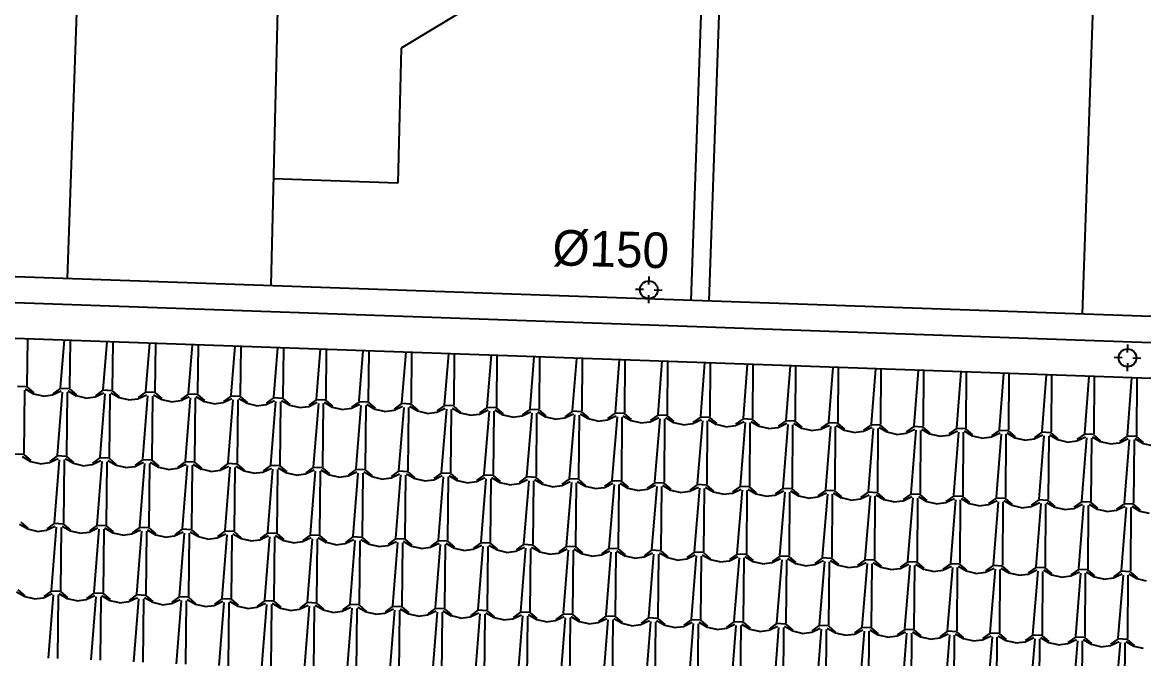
# Model space of a CAD drawing. Extents: x 1037 to 14540, y 1034 to 18285.
# Drawn here: x 8059 to 8689, y 1968 to 2325 of the extents above; entities that cross this region are included whole.
import ezdxf

# ---------------------------------------------------------------- set-up
doc = ezdxf.new("R2010")
doc.units = 0
doc.header["$LTSCALE"] = 100
doc.header["$MEASUREMENT"] = 0
doc.layers.get('0').update_dxf_attribs({"color": 240, "linetype": 'CONTINUOUS'})
for name, color, linetype in [('proiezioni', 252, 'CONTINUOUS'), ('retini copertura', 32, 'CONTINUOUS'), ('testi di progetto', 7, 'CONTINUOUS')]:
    doc.layers.add(name, color=color, linetype=linetype)
doc.styles.add('GREEKS', font='greeks')

# ---------------------------------------------------------------- blocks, each defined once
blk = doc.blocks.new('*X1854')
at = {"color": 0}
for p, q in [((27.2196, 21.46), (27.2171, 21.196)), ((27.4255, 21.4528), (27.4042, 21.1871)), ((27.4594, 21.4516), (27.4568, 21.1853)), ((27.6654, 21.4444), (27.644, 21.1764)), ((27.6992, 21.4432), (27.6966, 21.1746)), ((27.9054, 21.4359), (27.8838, 21.1656)), ((27.9389, 21.4347), (27.9363, 21.1638)), ((28.1453, 21.4275), (28.1235, 21.1549)), ((28.1787, 21.4263), (28.1761, 21.1531)), ((28.3853, 21.419), (28.3633, 21.1442)), ((28.4185, 21.4179), (28.4158, 21.1424)), ((28.6252, 21.4106), (28.603, 21.1335)), ((28.6583, 21.4094), (28.6556, 21.1316)), ((28.8651, 21.4022), (28.8428, 21.1227)), ((28.8981, 21.401), (28.8954, 21.1209)), ((29.1051, 21.3937), (29.0826, 21.112)), ((29.1378, 21.3926), (29.1351, 21.1102)), ((29.345, 21.3853), (29.3223, 21.1013)), ((29.3776, 21.3841), (29.3749, 21.0994)), ((29.585, 21.3769), (29.5621, 21.0906)), ((29.6174, 21.3757), (29.6146, 21.0887)), ((29.8249, 21.3684), (29.8018, 21.0799)), ((29.8572, 21.3673), (29.8544, 21.078)), ((30.0648, 21.36), (30.0416, 21.0691)), ((30.097, 21.3588), (30.0941, 21.0672)), ((30.3048, 21.3515), (30.2813, 21.0584)), ((30.3367, 21.3504), (30.3339, 21.0565)), ((30.5447, 21.3431), (30.5211, 21.0477)), ((30.5765, 21.342), (30.5737, 21.0458)), ((30.7847, 21.3347), (30.7609, 21.037)), ((30.8163, 21.3336), (30.8134, 21.035)), ((31.0246, 21.3262), (31.0006, 21.0262)), ((31.0561, 21.3251), (31.0532, 21.0243)), ((31.2645, 21.3178), (31.2404, 21.0155)), ((31.2959, 21.3167), (31.2929, 21.0136)), ((31.5045, 21.3094), (31.4801, 21.0048)), ((31.5356, 21.3083), (31.5327, 21.0028)), ((31.7444, 21.3009), (31.7199, 20.9941)), ((31.7754, 21.2998), (31.7724, 20.9921)), ((31.9844, 21.2925), (31.9597, 20.9834)), ((32.0152, 21.2914), (32.0122, 20.9814)), ((32.2243, 21.284), (32.1994, 20.9726)), ((32.255, 21.283), (32.252, 20.9706)), ((32.4643, 21.2756), (32.4392, 20.9619)), ((32.4948, 21.2745), (32.4917, 20.9599)), ((32.7042, 21.2672), (32.6789, 20.9512)), ((32.7345, 21.2661), (32.7315, 20.9492)), ((32.9441, 21.2587), (32.9187, 20.9405)), ((32.9743, 21.2577), (32.9712, 20.9384)), ((33.1841, 21.2503), (33.1584, 20.9297)), ((33.2141, 21.2492), (33.211, 20.9277)), ((33.424, 21.2418), (33.3982, 20.919)), ((33.4539, 21.2408), (33.4508, 20.917)), ((27.2163, 21.1912), (27.1646, 21.1935)), ((27.2035, 21.1721), (27.2001, 20.8164)), ((27.2558, 21.1507), (27.2096, 21.1778)), ((27.2163, 21.1912), (27.2554, 21.1573)), ((27.3614, 21.1459), (27.4099, 21.1688)), ((27.4044, 21.1828), (27.3624, 21.1526)), ((27.456, 21.1805), (27.4044, 21.1828)), ((27.4956, 21.1399), (27.4493, 21.1671)), ((27.456, 21.1805), (27.4951, 21.1466)), ((27.6441, 21.1721), (27.6022, 21.1418)), ((27.6958, 21.1698), (27.6441, 21.1721)), ((27.6958, 21.1698), (27.7349, 21.1359)), ((27.3082, 21.1391), (27.2558, 21.1507)), ((27.3082, 21.1391), (27.3614, 21.146)), ((27.4156, 21.1621), (27.3873, 20.8075)), ((27.4433, 21.1614), (27.4398, 20.8057)), ((27.5479, 21.1283), (27.4956, 21.14)), ((27.5479, 21.1284), (27.6011, 21.1353)), ((27.6012, 21.1352), (27.6497, 21.1581)), ((27.6554, 21.1513), (27.627, 20.7967)), ((27.683, 21.1507), (27.6796, 20.795)), ((27.7353, 21.1292), (27.6891, 21.1563)), ((27.7877, 21.1176), (27.7354, 21.1292)), ((27.7877, 21.1176), (27.8409, 21.1245)), ((27.8409, 21.1245), (27.8894, 21.1474)), ((27.8839, 21.1614), (27.8419, 21.1311)), ((27.8951, 21.1406), (27.8668, 20.786)), ((27.9356, 21.159), (27.8839, 21.1613)), ((27.9228, 21.1399), (27.9193, 20.7842)), ((27.9751, 21.1185), (27.9288, 21.1456)), ((27.9356, 21.159), (27.9746, 21.1251)), ((28.0275, 21.1069), (27.9751, 21.1185)), ((28.0275, 21.1069), (28.0806, 21.1138)), ((28.0807, 21.1138), (28.1292, 21.1367)), ((28.1236, 21.1506), (28.0817, 21.1204)), ((28.1349, 21.1299), (28.1065, 20.7753)), ((28.1753, 21.1483), (28.1237, 21.1506)), ((28.1625, 21.1292), (28.1591, 20.7735)), ((28.2149, 21.1077), (28.1686, 21.1349)), ((28.1753, 21.1483), (28.2144, 21.1144)), ((28.2672, 21.0961), (28.2149, 21.1078)), ((28.2672, 21.0962), (28.3204, 21.1031)), ((28.3204, 21.103), (28.3689, 21.1259)), ((28.3634, 21.1399), (28.3215, 21.1096)), ((28.3746, 21.1192), (28.3463, 20.7646)), ((28.4151, 21.1376), (28.3634, 21.1399)), ((28.4023, 21.1185), (28.3989, 20.7628)), ((28.4546, 21.097), (28.4084, 21.1242)), ((28.4151, 21.1376), (28.4542, 21.1037)), ((28.5602, 21.0923), (28.6087, 21.1152)), ((28.6032, 21.1292), (28.5612, 21.0989)), ((28.6144, 21.1084), (28.5861, 20.7538)), ((28.6548, 21.1268), (28.6032, 21.1292)), ((28.642, 21.1077), (28.6386, 20.752)), ((28.6944, 21.0863), (28.6481, 21.1134)), ((28.6548, 21.1268), (28.6939, 21.093)), ((28.7999, 21.0816), (28.8485, 21.1045)), ((28.8429, 21.1184), (28.801, 21.0882)), ((28.8946, 21.1161), (28.8429, 21.1184)), ((28.8946, 21.1161), (28.9337, 21.0822)), ((29.0827, 21.1077), (29.0407, 21.0775)), ((29.1344, 21.1054), (29.0827, 21.1077)), ((29.1344, 21.1054), (29.1734, 21.0715)), ((28.507, 21.0854), (28.4546, 21.0971)), ((28.507, 21.0854), (28.5602, 21.0924)), ((28.7467, 21.0747), (28.6944, 21.0863)), ((28.7467, 21.0747), (28.7999, 21.0816)), ((28.8542, 21.0977), (28.8258, 20.7431)), ((28.8818, 21.097), (28.8784, 20.7413)), ((28.9341, 21.0756), (28.8879, 21.1027)), ((28.9865, 21.064), (28.9342, 21.0756)), ((28.9865, 21.064), (29.0397, 21.0709)), ((29.0397, 21.0709), (29.0882, 21.0937)), ((29.0939, 21.087), (29.0656, 20.7324)), ((29.1216, 21.0863), (29.1181, 20.7306)), ((29.1739, 21.0648), (29.1276, 21.092)), ((29.2263, 21.0532), (29.1739, 21.0649)), ((29.2263, 21.0533), (29.2794, 21.0602)), ((29.2795, 21.0601), (29.328, 21.083)), ((29.3224, 21.097), (29.2805, 21.0667)), ((29.3337, 21.0763), (29.3053, 20.7217)), ((29.3741, 21.0947), (29.3225, 21.097)), ((29.3613, 21.0755), (29.3579, 20.7198)), ((29.4137, 21.0541), (29.3674, 21.0812)), ((29.3741, 21.0947), (29.4132, 21.0608)), ((29.466, 21.0425), (29.4137, 21.0542)), ((29.466, 21.0425), (29.5192, 21.0495)), ((29.5192, 21.0494), (29.5677, 21.0723)), ((29.5622, 21.0863), (29.5203, 21.056)), ((29.5734, 21.0656), (29.5451, 20.711)), ((29.6139, 21.0839), (29.5622, 21.0862)), ((29.6011, 21.0648), (29.5976, 20.7091)), ((29.6534, 21.0434), (29.6072, 21.0705)), ((29.6139, 21.0839), (29.653, 21.0501)), ((29.7058, 21.0318), (29.6534, 21.0434)), ((29.759, 21.0387), (29.8075, 21.0616)), ((29.802, 21.0755), (29.76, 21.0453)), ((29.8132, 21.0548), (29.7848, 20.7002)), ((29.8536, 21.0732), (29.802, 21.0755)), ((29.8408, 21.0541), (29.8374, 20.6984)), ((29.8932, 21.0327), (29.8469, 21.0598)), ((29.8536, 21.0732), (29.8927, 21.0393)), ((29.9987, 21.0279), (30.0473, 21.0508)), ((30.0417, 21.0648), (29.9998, 21.0345)), ((30.053, 21.0441), (30.0246, 20.6895)), ((30.0934, 21.0625), (30.0417, 21.0648)), ((30.0806, 21.0433), (30.0772, 20.6876)), ((30.1329, 21.0219), (30.0867, 21.0491)), ((30.0934, 21.0625), (30.1325, 21.0286)), ((30.2385, 21.0172), (30.287, 21.0401)), ((30.2815, 21.0541), (30.2395, 21.0238)), ((30.3332, 21.0518), (30.2815, 21.0541)), ((30.3332, 21.0518), (30.3722, 21.0179)), ((30.5212, 21.0434), (30.4793, 21.0131)), ((30.5729, 21.041), (30.5213, 21.0433)), ((30.5729, 21.041), (30.612, 21.0071)), ((29.7058, 21.0318), (29.759, 21.0387)), ((29.9455, 21.0211), (29.8932, 21.0327)), ((29.9455, 21.0211), (29.9987, 21.028)), ((30.1853, 21.0103), (30.133, 21.022)), ((30.1853, 21.0103), (30.2385, 21.0173)), ((30.2927, 21.0334), (30.2644, 20.6788)), ((30.3203, 21.0326), (30.3169, 20.6769)), ((30.3727, 21.0112), (30.3264, 21.0383)), ((30.4251, 20.9996), (30.3727, 21.0112)), ((30.4251, 20.9996), (30.4782, 21.0065)), ((30.4783, 21.0065), (30.5268, 21.0294)), ((30.5325, 21.0227), (30.5041, 20.6681)), ((30.5601, 21.0219), (30.5567, 20.6662)), ((30.6125, 21.0005), (30.5662, 21.0276)), ((30.6648, 20.9889), (30.6125, 21.0005)), ((30.6648, 20.9889), (30.718, 20.9958)), ((30.718, 20.9958), (30.7665, 21.0186)), ((30.761, 21.0326), (30.7191, 21.0024)), ((30.7722, 21.0119), (30.7439, 20.6573)), ((30.8127, 21.0303), (30.761, 21.0326)), ((30.7999, 21.0111), (30.7964, 20.6554)), ((30.8522, 20.9897), (30.806, 21.0169)), ((30.8127, 21.0303), (30.8518, 20.9964)), ((30.9046, 20.9781), (30.8522, 20.9898)), ((30.9046, 20.9782), (30.9578, 20.9851)), ((30.9578, 20.985), (31.0063, 21.0079)), ((31.0008, 21.0219), (30.9588, 20.9916)), ((31.012, 21.0012), (30.9836, 20.6466)), ((31.0524, 21.0196), (31.0008, 21.0219)), ((31.0396, 21.0004), (31.0362, 20.6447)), ((31.092, 20.979), (31.0457, 21.0062)), ((31.0524, 21.0196), (31.0915, 20.9857)), ((31.1444, 20.9674), (31.092, 20.9791)), ((31.1975, 20.9743), (31.2461, 20.9972)), ((31.2405, 21.0112), (31.1986, 20.9809)), ((31.2517, 20.9905), (31.2234, 20.6359)), ((31.2922, 21.0088), (31.2405, 21.0112)), ((31.2794, 20.9897), (31.2759, 20.634)), ((31.3317, 20.9683), (31.2855, 20.9954)), ((31.2922, 21.0088), (31.3313, 20.975)), ((31.4373, 20.9636), (31.4858, 20.9865)), ((31.4803, 21.0004), (31.4383, 20.9702)), ((31.4915, 20.9798), (31.4632, 20.6252)), ((31.532, 20.9981), (31.4803, 21.0004)), ((31.5191, 20.9789), (31.5157, 20.6232)), ((31.5715, 20.9576), (31.5252, 20.9847)), ((31.532, 20.9981), (31.571, 20.9642)), ((31.72, 20.9897), (31.6781, 20.9595)), ((31.7717, 20.9874), (31.7201, 20.9897)), ((31.7717, 20.9874), (31.8108, 20.9535)), ((31.9598, 20.979), (31.9179, 20.9487)), ((32.0115, 20.9767), (31.9598, 20.979)), ((31.1443, 20.9674), (31.1975, 20.9744)), ((31.3841, 20.9567), (31.3318, 20.9683)), ((31.3841, 20.9567), (31.4373, 20.9636)), ((31.6239, 20.946), (31.5715, 20.9576)), ((31.6239, 20.946), (31.677, 20.9529)), ((31.6771, 20.9529), (31.7256, 20.9757)), ((31.7313, 20.9691), (31.7029, 20.6145)), ((31.7589, 20.9682), (31.7555, 20.6125)), ((31.8113, 20.9468), (31.765, 20.974)), ((31.8636, 20.9352), (31.8113, 20.9469)), ((31.8636, 20.9353), (31.9168, 20.9422)), ((31.9168, 20.9421), (31.9653, 20.965)), ((31.971, 20.9583), (31.9427, 20.6037)), ((31.9986, 20.9575), (31.9952, 20.6018)), ((32.051, 20.9361), (32.0048, 20.9632)), ((32.0115, 20.9767), (32.0506, 20.9428)), ((32.1034, 20.9245), (32.051, 20.9362)), ((32.1034, 20.9245), (32.1566, 20.9314)), ((32.1566, 20.9314), (32.2051, 20.9543)), ((32.1996, 20.9683), (32.1576, 20.938)), ((32.2108, 20.9476), (32.1824, 20.593)), ((32.2512, 20.9659), (32.1996, 20.9682)), ((32.2384, 20.9467), (32.235, 20.591)), ((32.2908, 20.9254), (32.2445, 20.9525)), ((32.2512, 20.9659), (32.2903, 20.9321)), ((32.3432, 20.9138), (32.2908, 20.9254)), ((32.3431, 20.9138), (32.3963, 20.9207)), ((32.3963, 20.9207), (32.4449, 20.9436)), ((32.4393, 20.9575), (32.3974, 20.9273)), ((32.4505, 20.9369), (32.4222, 20.5823)), ((32.491, 20.9552), (32.4393, 20.9575)), ((32.4782, 20.936), (32.4747, 20.5803)), ((32.5305, 20.9147), (32.4843, 20.9418)), ((32.491, 20.9552), (32.5301, 20.9213)), ((32.5829, 20.9031), (32.5306, 20.9147)), ((32.6361, 20.9099), (32.6846, 20.9328)), ((32.6791, 20.9468), (32.6371, 20.9165)), ((32.6903, 20.9262), (32.6619, 20.5716)), ((32.7308, 20.9445), (32.6791, 20.9468)), ((32.7179, 20.9253), (32.7145, 20.5696)), ((32.7703, 20.9039), (32.724, 20.9311)), ((32.7308, 20.9445), (32.7698, 20.9106)), ((32.8759, 20.8992), (32.9244, 20.9221)), ((32.9188, 20.9361), (32.8769, 20.9058)), ((32.9301, 20.9154), (32.9017, 20.5608)), ((32.9705, 20.9338), (32.9189, 20.9361)), ((32.9577, 20.9145), (32.9543, 20.5588)), ((33.0101, 20.8932), (32.9638, 20.9203)), ((32.9705, 20.9338), (33.0096, 20.8999)), ((33.1586, 20.9253), (33.1167, 20.8951)), ((33.2103, 20.923), (33.1586, 20.9253)), ((33.2103, 20.923), (33.2494, 20.8891)), ((33.3984, 20.9146), (33.3564, 20.8844)), ((33.45, 20.9123), (33.3984, 20.9146)), ((32.5829, 20.9031), (32.6361, 20.91)), ((32.8227, 20.8923), (32.7703, 20.904)), ((32.8227, 20.8923), (32.8758, 20.8993)), ((33.0624, 20.8816), (33.0101, 20.8932)), ((33.0624, 20.8816), (33.1156, 20.8885)), ((33.1156, 20.8885), (33.1641, 20.9114)), ((33.1698, 20.9047), (33.1415, 20.5501)), ((33.1974, 20.9038), (33.194, 20.5481)), ((33.2498, 20.8825), (33.2036, 20.9096)), ((33.3022, 20.8709), (33.2498, 20.8825)), ((33.3022, 20.8709), (33.3554, 20.8778)), ((33.3554, 20.8778), (33.4039, 20.9006)), ((33.4096, 20.894), (33.3812, 20.5394)), ((33.4372, 20.8931), (33.4338, 20.5374)), ((33.4896, 20.8717), (33.4433, 20.8989)), ((33.45, 20.9123), (33.4891, 20.8784)), ((33.542, 20.8601), (33.4896, 20.8718)), ((27.1993, 20.8116), (27.1476, 20.8139)), ((27.2388, 20.771), (27.1926, 20.7982)), ((27.1993, 20.8116), (27.2384, 20.7777)), ((27.3444, 20.7663), (27.3929, 20.7892)), ((27.3874, 20.8032), (27.3454, 20.7729)), ((27.4391, 20.8009), (27.3874, 20.8032)), ((27.4391, 20.8009), (27.4781, 20.767)), ((27.6271, 20.7925), (27.5852, 20.7622)), ((27.6788, 20.7901), (27.6271, 20.7924)), ((27.6788, 20.7901), (27.7179, 20.7562)), ((27.2912, 20.7594), (27.2388, 20.7711)), ((27.2912, 20.7595), (27.3444, 20.7664)), ((27.3986, 20.7824), (27.3703, 20.4278)), ((27.4263, 20.7818), (27.4228, 20.4261)), ((27.4786, 20.7603), (27.4323, 20.7874)), ((27.531, 20.7487), (27.4786, 20.7603)), ((27.531, 20.7487), (27.5841, 20.7557)), ((27.5842, 20.7556), (27.6327, 20.7785)), ((27.6384, 20.7717), (27.61, 20.4171)), ((27.666, 20.771), (27.6626, 20.4153)), ((27.7184, 20.7496), (27.6721, 20.7767)), ((27.7707, 20.738), (27.7184, 20.7496)), ((27.7707, 20.738), (27.8239, 20.7449)), ((27.8239, 20.7449), (27.8724, 20.7678)), ((27.8669, 20.7817), (27.8249, 20.7515)), ((27.8781, 20.761), (27.8498, 20.4064)), ((27.9186, 20.7794), (27.8669, 20.7817)), ((27.9058, 20.7603), (27.9024, 20.4046)), ((27.9581, 20.7389), (27.9119, 20.766)), ((27.9186, 20.7794), (27.9576, 20.7455)), ((28.0105, 20.7272), (27.9581, 20.7389)), ((28.0105, 20.7273), (28.0637, 20.7342)), ((28.0637, 20.7341), (28.1122, 20.757)), ((28.1067, 20.771), (28.0647, 20.7407)), ((28.1179, 20.7503), (28.0896, 20.3957)), ((28.1583, 20.7687), (28.1067, 20.771)), ((28.1455, 20.7496), (28.1421, 20.3939)), ((28.1979, 20.7281), (28.1516, 20.7553)), ((28.1583, 20.7687), (28.1974, 20.7348)), ((28.2502, 20.7165), (28.1979, 20.7282)), ((28.3034, 20.7234), (28.352, 20.7463)), ((28.3464, 20.7603), (28.3045, 20.73)), ((28.3577, 20.7395), (28.3293, 20.3849)), ((28.3981, 20.758), (28.3464, 20.7603)), ((28.3853, 20.7388), (28.3819, 20.3831)), ((28.4376, 20.7174), (28.3914, 20.7445)), ((28.3981, 20.7579), (28.4372, 20.7241)), ((28.5432, 20.7127), (28.5917, 20.7356)), ((28.5862, 20.7496), (28.5442, 20.7193)), ((28.5974, 20.7288), (28.5691, 20.3742)), ((28.6379, 20.7472), (28.5862, 20.7495)), ((28.6251, 20.7281), (28.6216, 20.3724)), ((28.6774, 20.7067), (28.6311, 20.7338)), ((28.6379, 20.7472), (28.6769, 20.7133)), ((28.8259, 20.7388), (28.784, 20.7086)), ((28.8776, 20.7365), (28.8259, 20.7388)), ((28.8776, 20.7365), (28.9167, 20.7026)), ((29.0657, 20.7281), (29.0237, 20.6978)), ((29.1174, 20.7258), (29.0657, 20.7281)), ((29.1174, 20.7258), (29.1564, 20.6919)), ((28.2502, 20.7165), (28.3034, 20.7235)), ((28.49, 20.7058), (28.4376, 20.7174)), ((28.49, 20.7058), (28.5432, 20.7127)), ((28.7298, 20.6951), (28.6774, 20.7067)), ((28.7298, 20.6951), (28.7829, 20.702)), ((28.783, 20.702), (28.8315, 20.7248)), ((28.8372, 20.7181), (28.8088, 20.3635)), ((28.8648, 20.7174), (28.8614, 20.3617)), ((28.9172, 20.6959), (28.8709, 20.7231)), ((28.9695, 20.6843), (28.9172, 20.696)), ((28.9695, 20.6844), (29.0227, 20.6913)), ((29.0227, 20.6912), (29.0712, 20.7141)), ((29.0769, 20.7074), (29.0486, 20.3528)), ((29.1046, 20.7066), (29.1011, 20.3509)), ((29.1569, 20.6852), (29.1107, 20.7123)), ((29.2093, 20.6736), (29.1569, 20.6853)), ((29.2093, 20.6736), (29.2625, 20.6806)), ((29.2625, 20.6805), (29.311, 20.7034)), ((29.3055, 20.7174), (29.2635, 20.6871)), ((29.3167, 20.6967), (29.2883, 20.3421)), ((29.3571, 20.715), (29.3055, 20.7174)), ((29.3443, 20.6959), (29.3409, 20.3402)), ((29.3967, 20.6745), (29.3504, 20.7016)), ((29.3571, 20.715), (29.3962, 20.6812)), ((29.449, 20.6629), (29.3967, 20.6745)), ((29.449, 20.6629), (29.5022, 20.6698)), ((29.5022, 20.6698), (29.5507, 20.6927)), ((29.5452, 20.7066), (29.5033, 20.6764)), ((29.5565, 20.6859), (29.5281, 20.3313)), ((29.5969, 20.7043), (29.5452, 20.7066)), ((29.5841, 20.6852), (29.5807, 20.3295)), ((29.6364, 20.6638), (29.5902, 20.6909)), ((29.5969, 20.7043), (29.636, 20.6704)), ((29.6888, 20.6522), (29.6364, 20.6638)), ((29.742, 20.659), (29.7905, 20.6819)), ((29.785, 20.6959), (29.743, 20.6657)), ((29.7962, 20.6752), (29.7679, 20.3206)), ((29.8367, 20.6936), (29.785, 20.6959)), ((29.8238, 20.6745), (29.8204, 20.3187)), ((29.8762, 20.653), (29.8299, 20.6802)), ((29.8367, 20.6936), (29.8757, 20.6597)), ((29.9818, 20.6483), (30.0303, 20.6712)), ((30.0247, 20.6852), (29.9828, 20.6549)), ((30.036, 20.6645), (30.0076, 20.3099)), ((30.0764, 20.6829), (30.0247, 20.6852)), ((30.0636, 20.6637), (30.0602, 20.308)), ((30.116, 20.6423), (30.0697, 20.6694)), ((30.0764, 20.6829), (30.1155, 20.649)), ((30.2645, 20.6745), (30.2225, 20.6442)), ((30.3162, 20.6721), (30.2645, 20.6744)), ((30.3162, 20.6721), (30.3552, 20.6382)), ((30.5043, 20.6637), (30.4623, 20.6335)), ((30.5559, 20.6614), (30.5043, 20.6637)), ((29.6888, 20.6522), (29.742, 20.6591)), ((29.9286, 20.6414), (29.8762, 20.6531)), ((29.9286, 20.6415), (29.9817, 20.6484)), ((30.1683, 20.6307), (30.116, 20.6423)), ((30.1683, 20.6307), (30.2215, 20.6376)), ((30.2215, 20.6376), (30.27, 20.6605)), ((30.2757, 20.6538), (30.2474, 20.2992)), ((30.3034, 20.653), (30.2999, 20.2973)), ((30.3557, 20.6316), (30.3095, 20.6587)), ((30.4081, 20.62), (30.3557, 20.6316)), ((30.4081, 20.62), (30.4613, 20.6269)), ((30.4613, 20.6269), (30.5098, 20.6498)), ((30.5155, 20.643), (30.4871, 20.2884)), ((30.5431, 20.6423), (30.5397, 20.2865)), ((30.5955, 20.6209), (30.5492, 20.648)), ((30.5559, 20.6614), (30.595, 20.6275)), ((30.6478, 20.6092), (30.5955, 20.6209)), ((30.6478, 20.6093), (30.701, 20.6162)), ((30.701, 20.6161), (30.7495, 20.639)), ((30.744, 20.653), (30.7021, 20.6227)), ((30.7552, 20.6323), (30.7269, 20.2777)), ((30.7957, 20.6507), (30.744, 20.653)), ((30.7829, 20.6315), (30.7794, 20.2758)), ((30.8352, 20.6101), (30.789, 20.6373)), ((30.7957, 20.6507), (30.8348, 20.6168)), ((30.8876, 20.5985), (30.8352, 20.6102)), ((30.8876, 20.5985), (30.9408, 20.6055)), ((30.9408, 20.6054), (30.9893, 20.6283)), ((30.9838, 20.6423), (30.9418, 20.612)), ((30.995, 20.6216), (30.9666, 20.267)), ((31.0355, 20.64), (30.9838, 20.6423)), ((31.0226, 20.6208), (31.0192, 20.2651)), ((31.075, 20.5994), (31.0287, 20.6265)), ((31.0355, 20.6399), (31.0745, 20.6061)), ((31.1274, 20.5878), (31.075, 20.5994)), ((31.1806, 20.5947), (31.2291, 20.6176)), ((31.2235, 20.6315), (31.1816, 20.6013)), ((31.2348, 20.6109), (31.2064, 20.2563)), ((31.2752, 20.6292), (31.2235, 20.6315)), ((31.2624, 20.6101), (31.259, 20.2543)), ((31.3148, 20.5887), (31.2685, 20.6158)), ((31.2752, 20.6292), (31.3143, 20.5953)), ((31.4203, 20.584), (31.4688, 20.6068)), ((31.4633, 20.6208), (31.4214, 20.5906)), ((31.4745, 20.6002), (31.4462, 20.2456)), ((31.515, 20.6185), (31.4633, 20.6208)), ((31.5021, 20.5993), (31.4987, 20.2436)), ((31.5545, 20.5779), (31.5083, 20.6051)), ((31.515, 20.6185), (31.5541, 20.5846)), ((31.7031, 20.6101), (31.6611, 20.5798)), ((31.7547, 20.6078), (31.7031, 20.6101)), ((31.7547, 20.6078), (31.7938, 20.5739)), ((31.9428, 20.5994), (31.9009, 20.5691)), ((31.9945, 20.597), (31.9428, 20.5994)), ((31.1274, 20.5878), (31.1805, 20.5947)), ((31.3671, 20.5771), (31.3148, 20.5887)), ((31.3671, 20.5771), (31.4203, 20.584)), ((31.6069, 20.5663), (31.5545, 20.578)), ((31.6069, 20.5664), (31.6601, 20.5733)), ((31.6601, 20.5732), (31.7086, 20.5961)), ((31.7143, 20.5894), (31.6859, 20.2348)), ((31.7419, 20.5886), (31.7385, 20.2329)), ((31.7943, 20.5672), (31.748, 20.5943)), ((31.8466, 20.5556), (31.7943, 20.5673)), ((31.8466, 20.5556), (31.8998, 20.5626)), ((31.8998, 20.5625), (31.9483, 20.5854)), ((31.954, 20.5787), (31.9257, 20.2241)), ((31.9817, 20.5779), (31.9782, 20.2221)), ((32.034, 20.5565), (31.9878, 20.5836)), ((31.9945, 20.597), (32.0336, 20.5632)), ((32.0864, 20.5449), (32.034, 20.5565)), ((32.0864, 20.5449), (32.1396, 20.5518)), ((32.1396, 20.5518), (32.1881, 20.5747)), ((32.1826, 20.5886), (32.1406, 20.5584)), ((32.1938, 20.568), (32.1654, 20.2134)), ((32.2343, 20.5863), (32.1826, 20.5886)), ((32.2214, 20.5671), (32.218, 20.2114)), ((32.2738, 20.5458), (32.2275, 20.5729)), ((32.2343, 20.5863), (32.2733, 20.5524)), ((32.3262, 20.5342), (32.2738, 20.5458)), ((32.3262, 20.5342), (32.3793, 20.5411)), ((32.3794, 20.541), (32.4279, 20.5639)), ((32.4223, 20.5779), (32.3804, 20.5477)), ((32.4336, 20.5573), (32.4052, 20.2027)), ((32.474, 20.5756), (32.4223, 20.5779)), ((32.4612, 20.5564), (32.4578, 20.2007)), ((32.5136, 20.535), (32.4673, 20.5622)), ((32.474, 20.5756), (32.5131, 20.5417)), ((32.6191, 20.5303), (32.6676, 20.5532)), ((32.6621, 20.5672), (32.6202, 20.5369)), ((32.6733, 20.5466), (32.645, 20.192)), ((32.7138, 20.5649), (32.6621, 20.5672)), ((32.7009, 20.5457), (32.6975, 20.1899)), ((32.7533, 20.5243), (32.7071, 20.5514)), ((32.7138, 20.5649), (32.7529, 20.531)), ((32.8589, 20.5196), (32.9074, 20.5425)), ((32.9019, 20.5565), (32.8599, 20.5262)), ((32.9535, 20.5541), (32.9019, 20.5564)), ((32.9931, 20.5136), (32.9468, 20.5407)), ((32.9535, 20.5541), (32.9926, 20.5202)), ((33.1416, 20.5457), (33.0997, 20.5155)), ((33.1933, 20.5434), (33.1416, 20.5457)), ((33.1933, 20.5434), (33.2324, 20.5095)), ((32.5659, 20.5234), (32.5136, 20.5351)), ((32.5659, 20.5234), (32.6191, 20.5304)), ((32.8057, 20.5127), (32.7533, 20.5243)), ((32.8057, 20.5127), (32.8589, 20.5196)), ((32.9131, 20.5358), (32.8847, 20.1812)), ((32.9407, 20.5349), (32.9373, 20.1792)), ((33.0454, 20.502), (32.9931, 20.5136)), ((33.0454, 20.502), (33.0986, 20.5089)), ((33.0986, 20.5089), (33.1471, 20.5318)), ((33.1528, 20.5251), (33.1245, 20.1705)), ((33.1805, 20.5242), (33.177, 20.1685)), ((33.2328, 20.5029), (33.1866, 20.53)), ((33.2852, 20.4912), (33.2328, 20.5029)), ((33.2852, 20.4913), (33.3384, 20.4982)), ((33.3384, 20.4981), (33.3869, 20.521)), ((33.3814, 20.535), (33.3394, 20.5047)), ((33.3926, 20.5144), (33.3642, 20.1598)), ((33.4331, 20.5327), (33.3814, 20.535)), ((33.4202, 20.5135), (33.4168, 20.1577)), ((33.4726, 20.4921), (33.4263, 20.5193)), ((33.4331, 20.5327), (33.4721, 20.4988)), ((33.525, 20.4805), (33.4726, 20.4922)), ((27.2219, 20.3914), (27.1756, 20.4185)), ((27.1823, 20.432), (27.2214, 20.3981)), ((27.3704, 20.4236), (27.3284, 20.3933)), ((27.4221, 20.4212), (27.3704, 20.4236)), ((27.4221, 20.4212), (27.4611, 20.3874)), ((27.6101, 20.4128), (27.5682, 20.3826)), ((27.6618, 20.4105), (27.6102, 20.4128)), ((27.6618, 20.4105), (27.7009, 20.3766)), ((27.2742, 20.3798), (27.2219, 20.3915)), ((27.2742, 20.3798), (27.3274, 20.3868)), ((27.3274, 20.3867), (27.3759, 20.4096)), ((27.3816, 20.4028), (27.3533, 20.0482)), ((27.4093, 20.4022), (27.4059, 20.0464)), ((27.4616, 20.3807), (27.4154, 20.4078)), ((27.514, 20.3691), (27.4616, 20.3807)), ((27.514, 20.3691), (27.5672, 20.376)), ((27.5672, 20.376), (27.6157, 20.3989)), ((27.6214, 20.3921), (27.593, 20.0375)), ((27.649, 20.3914), (27.6456, 20.0357)), ((27.7014, 20.37), (27.6551, 20.3971)), ((27.7537, 20.3584), (27.7014, 20.37)), ((27.7537, 20.3584), (27.8069, 20.3653)), ((27.8069, 20.3652), (27.8554, 20.3881)), ((27.8499, 20.4021), (27.808, 20.3719)), ((27.8612, 20.3814), (27.8328, 20.0268)), ((27.9016, 20.3998), (27.8499, 20.4021)), ((27.8888, 20.3807), (27.8854, 20.025)), ((27.9411, 20.3592), (27.8949, 20.3864)), ((27.9016, 20.3998), (27.9407, 20.3659)), ((27.9935, 20.3476), (27.9411, 20.3593)), ((27.9935, 20.3476), (28.0467, 20.3546)), ((28.0467, 20.3545), (28.0952, 20.3774)), ((28.0897, 20.3914), (28.0477, 20.3611)), ((28.1009, 20.3706), (28.0726, 20.0161)), ((28.1413, 20.3891), (28.0897, 20.3914)), ((28.1286, 20.37), (28.1251, 20.0142)), ((28.1809, 20.3485), (28.1346, 20.3756)), ((28.1413, 20.3891), (28.1804, 20.3552)), ((28.2333, 20.3369), (28.1809, 20.3485)), ((28.2865, 20.3438), (28.335, 20.3667)), ((28.3294, 20.3807), (28.2875, 20.3504)), ((28.3407, 20.3599), (28.3123, 20.0053)), ((28.3811, 20.3783), (28.3294, 20.3806)), ((28.3683, 20.3592), (28.3649, 20.0035)), ((28.4207, 20.3378), (28.3744, 20.3649)), ((28.3811, 20.3783), (28.4202, 20.3444)), ((28.5262, 20.3331), (28.5747, 20.356)), ((28.5692, 20.3699), (28.5272, 20.3397)), ((28.5804, 20.3492), (28.5521, 19.9946)), ((28.6209, 20.3676), (28.5692, 20.3699)), ((28.6081, 20.3485), (28.6046, 19.9928)), ((28.6604, 20.3271), (28.6142, 20.3542)), ((28.6209, 20.3676), (28.6599, 20.3337)), ((28.8089, 20.3592), (28.767, 20.3289)), ((28.8606, 20.3569), (28.809, 20.3592)), ((28.8606, 20.3569), (28.8997, 20.323)), ((29.0487, 20.3485), (29.0068, 20.3182)), ((29.1004, 20.3461), (29.0487, 20.3485)), ((28.2332, 20.3369), (28.2864, 20.3438)), ((28.473, 20.3262), (28.4207, 20.3378)), ((28.473, 20.3262), (28.5262, 20.3331)), ((28.7128, 20.3154), (28.6604, 20.3271)), ((28.7128, 20.3155), (28.766, 20.3224)), ((28.766, 20.3223), (28.8145, 20.3452)), ((28.8202, 20.3385), (28.7918, 19.9839)), ((28.8478, 20.3378), (28.8444, 19.982)), ((28.9002, 20.3163), (28.8539, 20.3435)), ((28.9525, 20.3047), (28.9002, 20.3164)), ((28.9525, 20.3047), (29.0057, 20.3117)), ((29.0057, 20.3116), (29.0542, 20.3345)), ((29.06, 20.3278), (29.0316, 19.9732)), ((29.0876, 20.327), (29.0842, 19.9713)), ((29.1399, 20.3056), (29.0937, 20.3327)), ((29.1004, 20.3461), (29.1395, 20.3123)), ((29.1923, 20.294), (29.1399, 20.3056)), ((29.1923, 20.294), (29.2455, 20.3009)), ((29.2455, 20.3009), (29.294, 20.3238)), ((29.2885, 20.3377), (29.2465, 20.3075)), ((29.2997, 20.317), (29.2714, 19.9624)), ((29.3402, 20.3354), (29.2885, 20.3377)), ((29.3273, 20.3163), (29.3239, 19.9606)), ((29.3797, 20.2949), (29.3334, 20.322)), ((29.3401, 20.3354), (29.3792, 20.3015)), ((29.4321, 20.2833), (29.3797, 20.2949)), ((29.432, 20.2833), (29.4852, 20.2902)), ((29.4853, 20.2902), (29.5338, 20.313)), ((29.5282, 20.327), (29.4863, 20.2968)), ((29.5395, 20.3063), (29.5111, 19.9517)), ((29.5799, 20.3247), (29.5282, 20.327)), ((29.5671, 20.3056), (29.5637, 19.9498)), ((29.6195, 20.2841), (29.5732, 20.3113)), ((29.5799, 20.3247), (29.619, 20.2908)), ((29.6718, 20.2725), (29.6195, 20.2842)), ((29.725, 20.2794), (29.7735, 20.3023)), ((29.768, 20.3163), (29.726, 20.286)), ((29.7792, 20.2956), (29.7509, 19.941)), ((29.8197, 20.314), (29.768, 20.3163)), ((29.8069, 20.2948), (29.8034, 19.9391)), ((29.8592, 20.2734), (29.8129, 20.3005)), ((29.8197, 20.314), (29.8587, 20.2801)), ((29.9648, 20.2687), (30.0133, 20.2916)), ((30.0077, 20.3056), (29.9658, 20.2753)), ((30.019, 20.2849), (29.9906, 19.9303)), ((30.0594, 20.3032), (30.0078, 20.3056)), ((30.0466, 20.2841), (30.0432, 19.9284)), ((30.099, 20.2627), (30.0527, 20.2898)), ((30.0594, 20.3032), (30.0985, 20.2694)), ((30.2475, 20.2948), (30.2056, 20.2646)), ((30.2992, 20.2925), (30.2475, 20.2948)), ((30.2992, 20.2925), (30.3383, 20.2586)), ((30.4873, 20.2841), (30.4453, 20.2539)), ((30.539, 20.2818), (30.4873, 20.2841)), ((29.6718, 20.2726), (29.725, 20.2795)), ((29.9116, 20.2618), (29.8592, 20.2735)), ((29.9116, 20.2618), (29.9648, 20.2688)), ((30.1513, 20.2511), (30.099, 20.2627)), ((30.1513, 20.2511), (30.2045, 20.258)), ((30.2045, 20.258), (30.253, 20.2809)), ((30.2587, 20.2742), (30.2304, 19.9196)), ((30.2864, 20.2734), (30.2829, 19.9177)), ((30.3387, 20.252), (30.2925, 20.2791)), ((30.3911, 20.2404), (30.3387, 20.252)), ((30.3911, 20.2404), (30.4443, 20.2473)), ((30.4443, 20.2472), (30.4928, 20.2701)), ((30.4985, 20.2634), (30.4701, 19.9088)), ((30.5261, 20.2626), (30.5227, 19.9069)), ((30.5785, 20.2412), (30.5322, 20.2684)), ((30.5389, 20.2818), (30.578, 20.2479)), ((30.6309, 20.2296), (30.5785, 20.2413)), ((30.6308, 20.2296), (30.684, 20.2366)), ((30.6841, 20.2365), (30.7326, 20.2594)), ((30.727, 20.2734), (30.6851, 20.2431)), ((30.7383, 20.2527), (30.7099, 19.8981)), ((30.7787, 20.2711), (30.727, 20.2734)), ((30.7659, 20.2519), (30.7625, 19.8962)), ((30.8183, 20.2305), (30.772, 20.2576)), ((30.7787, 20.2711), (30.8178, 20.2372)), ((30.8706, 20.2189), (30.8183, 20.2305)), ((30.8706, 20.2189), (30.9238, 20.2258)), ((30.9238, 20.2258), (30.9723, 20.2487)), ((30.9668, 20.2627), (30.9248, 20.2324)), ((30.978, 20.242), (30.9497, 19.8874)), ((31.0185, 20.2603), (30.9668, 20.2626)), ((31.0056, 20.2412), (31.0022, 19.8855)), ((31.058, 20.2198), (31.0117, 20.2469)), ((31.0185, 20.2603), (31.0575, 20.2264)), ((31.1636, 20.2151), (31.2121, 20.238)), ((31.2066, 20.2519), (31.1646, 20.2217)), ((31.2178, 20.2313), (31.1894, 19.8767)), ((31.2582, 20.2496), (31.2066, 20.2519)), ((31.2454, 20.2304), (31.242, 19.8747)), ((31.2978, 20.2091), (31.2515, 20.2362)), ((31.2582, 20.2496), (31.2973, 20.2157)), ((31.4033, 20.2043), (31.4518, 20.2272)), ((31.4463, 20.2412), (31.4044, 20.2109)), ((31.498, 20.2389), (31.4463, 20.2412)), ((31.5375, 20.1983), (31.4913, 20.2255)), ((31.498, 20.2389), (31.5371, 20.205)), ((31.6861, 20.2305), (31.6441, 20.2002)), ((31.7378, 20.2281), (31.6861, 20.2305)), ((31.7378, 20.2281), (31.7768, 20.1943)), ((31.1104, 20.2082), (31.058, 20.2198)), ((31.1104, 20.2082), (31.1636, 20.2151)), ((31.3501, 20.1974), (31.2978, 20.2091)), ((31.3501, 20.1975), (31.4033, 20.2044)), ((31.4575, 20.2205), (31.4292, 19.8659)), ((31.4852, 20.2197), (31.4817, 19.864)), ((31.5899, 20.1867), (31.5375, 20.1984)), ((31.5899, 20.1867), (31.6431, 20.1937)), ((31.6431, 20.1936), (31.6916, 20.2165)), ((31.6973, 20.2098), (31.6689, 19.8552)), ((31.7249, 20.209), (31.7215, 19.8533)), ((31.7773, 20.1876), (31.731, 20.2147)), ((31.8297, 20.176), (31.7773, 20.1876)), ((31.8296, 20.176), (31.8828, 20.1829)), ((31.8829, 20.1829), (31.9314, 20.2058)), ((31.9258, 20.2197), (31.8839, 20.1895)), ((31.937, 20.1991), (31.9087, 19.8445)), ((31.9775, 20.2174), (31.9258, 20.2197)), ((31.9647, 20.1982), (31.9612, 19.8425)), ((32.0171, 20.1769), (31.9708, 20.204)), ((31.9775, 20.2174), (32.0166, 20.1835)), ((32.0694, 20.1653), (32.0171, 20.1769)), ((32.0694, 20.1653), (32.1226, 20.1722)), ((32.1226, 20.1722), (32.1711, 20.195)), ((32.1656, 20.209), (32.1236, 20.1788)), ((32.1768, 20.1884), (32.1485, 19.8338)), ((32.2173, 20.2067), (32.1656, 20.209)), ((32.2044, 20.1875), (32.201, 19.8318)), ((32.2568, 20.1661), (32.2105, 20.1933)), ((32.2173, 20.2067), (32.2563, 20.1728)), ((32.3092, 20.1545), (32.2568, 20.1662)), ((32.3092, 20.1545), (32.3624, 20.1615)), ((32.3624, 20.1614), (32.4109, 20.1843)), ((32.4054, 20.1983), (32.3634, 20.168)), ((32.4166, 20.1777), (32.3882, 19.8231)), ((32.457, 20.196), (32.4054, 20.1983)), ((32.4442, 20.1768), (32.4408, 19.8211)), ((32.4966, 20.1554), (32.4503, 20.1825)), ((32.457, 20.196), (32.4961, 20.1621)), ((32.6021, 20.1507), (32.6506, 20.1736)), ((32.6451, 20.1876), (32.6032, 20.1573)), ((32.6563, 20.1669), (32.628, 19.8123)), ((32.6968, 20.1852), (32.6451, 20.1876)), ((32.684, 20.166), (32.6805, 19.8103)), ((32.7363, 20.1447), (32.6901, 20.1718)), ((32.6968, 20.1852), (32.7359, 20.1514)), ((32.8419, 20.14), (32.8904, 20.1629)), ((32.8849, 20.1768), (32.8429, 20.1466)), ((32.9366, 20.1745), (32.8849, 20.1768)), ((32.9761, 20.134), (32.9298, 20.1611)), ((32.9366, 20.1745), (32.9756, 20.1406)), ((33.1246, 20.1661), (33.0827, 20.1358)), ((33.1763, 20.1638), (33.1246, 20.1661)), ((33.1763, 20.1638), (33.2154, 20.1299)), ((32.5489, 20.1438), (32.4966, 20.1555)), ((32.5489, 20.1438), (32.6021, 20.1507)), ((32.7887, 20.1331), (32.7363, 20.1447)), ((32.7887, 20.1331), (32.8419, 20.14)), ((32.8961, 20.1562), (32.8677, 19.8016)), ((32.9237, 20.1553), (32.9203, 19.7996)), ((33.0285, 20.1224), (32.9761, 20.134)), ((33.0284, 20.1224), (33.0816, 20.1293)), ((33.0817, 20.1292), (33.1302, 20.1521)), ((33.1358, 20.1455), (33.1075, 19.7909)), ((33.1635, 20.1446), (33.16, 19.7889)), ((33.2159, 20.1232), (33.1696, 20.1504)), ((33.2682, 20.1116), (33.2159, 20.1233)), ((33.2682, 20.1116), (33.3214, 20.1186)), ((33.3214, 20.1185), (33.3699, 20.1414)), ((33.3644, 20.1554), (33.3224, 20.1251)), ((33.3756, 20.1348), (33.3472, 19.7802)), ((33.4161, 20.1531), (33.3644, 20.1554)), ((33.4032, 20.1338), (33.3998, 19.7781)), ((33.4556, 20.1125), (33.4093, 20.1396)), ((33.4161, 20.1531), (33.4551, 20.1192)), ((33.508, 20.1009), (33.4556, 20.1125)), ((27.2049, 20.0118), (27.1586, 20.0389)), ((27.1653, 20.0523), (27.2044, 20.0185)), ((27.3534, 20.0439), (27.3115, 20.0137)), ((27.4051, 20.0416), (27.3534, 20.0439)), ((27.4051, 20.0416), (27.4442, 20.0077)), ((27.5932, 20.0332), (27.5512, 20.003)), ((27.6448, 20.0309), (27.5932, 20.0332)), ((27.2572, 20.0002), (27.2049, 20.0118)), ((27.2572, 20.0002), (27.3104, 20.0071)), ((27.3104, 20.0071), (27.3589, 20.03)), ((27.3647, 20.0232), (27.3363, 19.6686)), ((27.3923, 20.0225), (27.3889, 19.6668)), ((27.4446, 20.0011), (27.3984, 20.0282)), ((27.497, 19.9895), (27.4446, 20.0011)), ((27.497, 19.9895), (27.5502, 19.9964)), ((27.5502, 19.9964), (27.5987, 20.0192)), ((27.6044, 20.0125), (27.5761, 19.6579)), ((27.6321, 20.0118), (27.6286, 19.6561)), ((27.6844, 19.9903), (27.6381, 20.0175)), ((27.6448, 20.0309), (27.6839, 19.997)), ((27.7368, 19.9787), (27.6844, 19.9904)), ((27.7367, 19.9788), (27.7899, 19.9857)), ((27.79, 19.9856), (27.8385, 20.0085)), ((27.8329, 20.0225), (27.791, 19.9922)), ((27.8442, 20.0018), (27.8158, 19.6472)), ((27.8846, 20.0202), (27.8329, 20.0225)), ((27.8718, 20.0011), (27.8684, 19.6454)), ((27.9242, 19.9796), (27.8779, 20.0067)), ((27.8846, 20.0202), (27.9237, 19.9863)), ((27.9765, 19.968), (27.9242, 19.9796)), ((27.9765, 19.968), (28.0297, 19.9749)), ((28.0297, 19.9749), (28.0782, 19.9978)), ((28.0727, 20.0118), (28.0307, 19.9815)), ((28.0839, 19.991), (28.0556, 19.6364)), ((28.1244, 20.0094), (28.0727, 20.0118)), ((28.1116, 19.9903), (28.1081, 19.6346)), ((28.1639, 19.9689), (28.1176, 19.996)), ((28.1244, 20.0094), (28.1634, 19.9756)), ((28.2695, 19.9642), (28.318, 19.9871)), ((28.3124, 20.001), (28.2705, 19.9708)), ((28.3237, 19.9803), (28.2953, 19.6257)), ((28.3641, 19.9987), (28.3125, 20.001)), ((28.3513, 19.9796), (28.3479, 19.6239)), ((28.4037, 19.9582), (28.3574, 19.9853)), ((28.3641, 19.9987), (28.4032, 19.9648)), ((28.5092, 19.9534), (28.5577, 19.9763)), ((28.5522, 19.9903), (28.5103, 19.9601)), ((28.5634, 19.9696), (28.5351, 19.615)), ((28.6039, 19.988), (28.5522, 19.9903)), ((28.6434, 19.9474), (28.5972, 19.9746)), ((28.6039, 19.988), (28.643, 19.9541)), ((28.792, 19.9796), (28.75, 19.9493)), ((28.8436, 19.9773), (28.792, 19.9796)), ((28.8436, 19.9773), (28.8827, 19.9434)), ((28.2163, 19.9573), (28.1639, 19.9689)), ((28.2163, 19.9573), (28.2694, 19.9642)), ((28.456, 19.9465), (28.4037, 19.9582)), ((28.456, 19.9466), (28.5092, 19.9535)), ((28.5911, 19.9689), (28.5877, 19.6132)), ((28.6958, 19.9358), (28.6434, 19.9475)), ((28.6958, 19.9358), (28.749, 19.9428)), ((28.749, 19.9427), (28.7975, 19.9656)), ((28.8032, 19.9589), (28.7749, 19.6043)), ((28.8308, 19.9581), (28.8274, 19.6024)), ((28.8832, 19.9367), (28.8369, 19.9638)), ((28.9356, 19.9251), (28.8832, 19.9367)), ((28.9355, 19.9251), (28.9887, 19.932)), ((28.9888, 19.932), (29.0373, 19.9549)), ((29.0317, 19.9689), (28.9898, 19.9386)), ((29.043, 19.9481), (29.0146, 19.5935)), ((29.0834, 19.9665), (29.0317, 19.9688)), ((29.0706, 19.9474), (29.0672, 19.5917)), ((29.123, 19.926), (29.0767, 19.9531)), ((29.0834, 19.9665), (29.1225, 19.9326)), ((29.1753, 19.9144), (29.123, 19.926)), ((29.1753, 19.9144), (29.2285, 19.9213)), ((29.2285, 19.9213), (29.277, 19.9442)), ((29.2715, 19.9581), (29.2295, 19.9279)), ((29.2827, 19.9374), (29.2544, 19.5828)), ((29.3232, 19.9558), (29.2715, 19.9581)), ((29.3104, 19.9367), (29.3069, 19.581)), ((29.3627, 19.9153), (29.3164, 19.9424)), ((29.3232, 19.9558), (29.3622, 19.9219)), ((29.4151, 19.9036), (29.3627, 19.9153)), ((29.4151, 19.9037), (29.4682, 19.9106)), ((29.4683, 19.9105), (29.5168, 19.9334)), ((29.5112, 19.9474), (29.4693, 19.9171)), ((29.5225, 19.9267), (29.4941, 19.5721)), ((29.5629, 19.9451), (29.5113, 19.9474)), ((29.5501, 19.9259), (29.5467, 19.5702)), ((29.6025, 19.9045), (29.5562, 19.9317)), ((29.5629, 19.9451), (29.602, 19.9112)), ((29.708, 19.8998), (29.7565, 19.9227)), ((29.751, 19.9367), (29.7091, 19.9064)), ((29.7622, 19.916), (29.7339, 19.5614)), ((29.8027, 19.9343), (29.751, 19.9367)), ((29.7899, 19.9152), (29.7864, 19.5595)), ((29.8422, 19.8938), (29.796, 19.9209)), ((29.8027, 19.9343), (29.8418, 19.9005)), ((29.9478, 19.8891), (29.9963, 19.912)), ((29.9908, 19.9259), (29.9488, 19.8957)), ((30.0424, 19.9236), (29.9908, 19.9259)), ((30.082, 19.8831), (30.0357, 19.9102)), ((30.0424, 19.9236), (30.0815, 19.8897)), ((30.2305, 19.9152), (30.1886, 19.885)), ((30.2822, 19.9129), (30.2305, 19.9152)), ((30.2822, 19.9129), (30.3213, 19.879)), ((29.6548, 19.8929), (29.6025, 19.9046)), ((29.6548, 19.8929), (29.708, 19.8999)), ((29.8946, 19.8822), (29.8422, 19.8938)), ((29.8946, 19.8822), (29.9478, 19.8891)), ((30.002, 19.9053), (29.9736, 19.5507)), ((30.0296, 19.9045), (30.0262, 19.5488)), ((30.1344, 19.8715), (30.082, 19.8831)), ((30.1343, 19.8715), (30.1875, 19.8784)), ((30.1876, 19.8784), (30.2361, 19.9012)), ((30.2418, 19.8945), (30.2134, 19.5399)), ((30.2694, 19.8937), (30.266, 19.538)), ((30.3218, 19.8723), (30.2755, 19.8995)), ((30.3741, 19.8607), (30.3218, 19.8724)), ((30.3741, 19.8607), (30.4273, 19.8677)), ((30.4273, 19.8676), (30.4758, 19.8905)), ((30.4703, 19.9045), (30.4283, 19.8742)), ((30.4815, 19.8838), (30.4532, 19.5292)), ((30.522, 19.9022), (30.4703, 19.9045)), ((30.5091, 19.883), (30.5057, 19.5273)), ((30.5615, 19.8616), (30.5152, 19.8887)), ((30.522, 19.9022), (30.561, 19.8683)), ((30.6139, 19.85), (30.5615, 19.8616)), ((30.6139, 19.85), (30.667, 19.8569)), ((30.6671, 19.8569), (30.7156, 19.8798)), ((30.71, 19.8938), (30.6681, 19.8635)), ((30.7213, 19.8731), (30.6929, 19.5185)), ((30.7617, 19.8914), (30.7101, 19.8937)), ((30.7489, 19.8723), (30.7455, 19.5166)), ((30.8013, 19.8509), (30.755, 19.878)), ((30.7617, 19.8914), (30.8008, 19.8576)), ((30.8536, 19.8393), (30.8013, 19.8509)), ((30.8536, 19.8393), (30.9068, 19.8462)), ((30.9068, 19.8462), (30.9553, 19.8691)), ((30.9498, 19.883), (30.9079, 19.8528)), ((30.961, 19.8624), (30.9327, 19.5078)), ((31.0015, 19.8807), (30.9498, 19.883)), ((30.9887, 19.8615), (30.9852, 19.5058)), ((31.041, 19.8402), (30.9948, 19.8673)), ((31.0015, 19.8807), (31.0406, 19.8468)), ((31.1466, 19.8354), (31.1951, 19.8583)), ((31.1896, 19.8723), (31.1476, 19.842)), ((31.2008, 19.8516), (31.1724, 19.497)), ((31.2412, 19.87), (31.1896, 19.8723)), ((31.2284, 19.8508), (31.225, 19.4951)), ((31.2808, 19.8294), (31.2345, 19.8566)), ((31.2412, 19.87), (31.2803, 19.8361)), ((31.3864, 19.8247), (31.4349, 19.8476)), ((31.4293, 19.8616), (31.3874, 19.8313)), ((31.481, 19.8593), (31.4293, 19.8616)), ((31.5206, 19.8187), (31.4743, 19.8458)), ((31.481, 19.8593), (31.5201, 19.8254)), ((31.6691, 19.8509), (31.6271, 19.8206)), ((31.7208, 19.8485), (31.6691, 19.8508)), ((31.7208, 19.8485), (31.7598, 19.8146)), ((31.0934, 19.8285), (31.041, 19.8402)), ((31.0934, 19.8286), (31.1466, 19.8355)), ((31.3332, 19.8178), (31.2808, 19.8295)), ((31.3331, 19.8178), (31.3863, 19.8248)), ((31.4405, 19.8409), (31.4122, 19.4863)), ((31.4682, 19.8401), (31.4647, 19.4844)), ((31.5729, 19.8071), (31.5206, 19.8187)), ((31.5729, 19.8071), (31.6261, 19.814)), ((31.6261, 19.814), (31.6746, 19.8369)), ((31.6803, 19.8302), (31.652, 19.4756)), ((31.7079, 19.8293), (31.7045, 19.4736)), ((31.7603, 19.808), (31.714, 19.8351)), ((31.8127, 19.7964), (31.7603, 19.808)), ((31.8127, 19.7964), (31.8659, 19.8033)), ((31.8659, 19.8033), (31.9144, 19.8262)), ((31.9088, 19.8401), (31.8669, 19.8099)), ((31.9201, 19.8195), (31.8917, 19.4649)), ((31.9605, 19.8378), (31.9089, 19.8401)), ((31.9477, 19.8186), (31.9443, 19.4629)), ((32.0001, 19.7973), (31.9538, 19.8244)), ((31.9605, 19.8378), (31.9996, 19.8039)), ((32.0524, 19.7856), (32.0001, 19.7973)), ((32.0524, 19.7857), (32.1056, 19.7926)), ((32.1056, 19.7925), (32.1541, 19.8154)), ((32.1486, 19.8294), (32.1067, 19.7991)), ((32.1598, 19.8088), (32.1315, 19.4542)), ((32.2003, 19.8271), (32.1486, 19.8294)), ((32.1875, 19.8079), (32.184, 19.4522)), ((32.2398, 19.7865), (32.1936, 19.8137)), ((32.2003, 19.8271), (32.2394, 19.7932)), ((32.2922, 19.7749), (32.2398, 19.7866)), ((32.2922, 19.7749), (32.3454, 19.7818)), ((32.3454, 19.7818), (32.3939, 19.8047)), ((32.3884, 19.8187), (32.3464, 19.7884)), ((32.3996, 19.798), (32.3712, 19.4434)), ((32.44, 19.8163), (32.3884, 19.8187)), ((32.4272, 19.7971), (32.4238, 19.4414)), ((32.4796, 19.7758), (32.4333, 19.8029)), ((32.44, 19.8163), (32.4791, 19.7825)), ((32.5851, 19.7711), (32.6337, 19.794)), ((32.6281, 19.8079), (32.5862, 19.7777)), ((32.6393, 19.7873), (32.611, 19.4327)), ((32.6798, 19.8056), (32.6281, 19.8079)), ((32.667, 19.7864), (32.6635, 19.4307)), ((32.7194, 19.7651), (32.6731, 19.7922)), ((32.6798, 19.8056), (32.7189, 19.7717)), ((32.8249, 19.7604), (32.8734, 19.7832)), ((32.8679, 19.7972), (32.8259, 19.767)), ((32.9196, 19.7949), (32.8679, 19.7972)), ((32.9591, 19.7543), (32.9128, 19.7815)), ((32.9196, 19.7949), (32.9586, 19.761)), ((33.1076, 19.7865), (33.0657, 19.7562)), ((33.1593, 19.7842), (33.1077, 19.7865)), ((33.1593, 19.7842), (33.1984, 19.7503)), ((32.532, 19.7642), (32.4796, 19.7758)), ((32.5319, 19.7642), (32.5851, 19.7711)), ((32.7717, 19.7535), (32.7194, 19.7651)), ((32.7717, 19.7535), (32.8249, 19.7604)), ((32.8791, 19.7766), (32.8507, 19.422)), ((32.9067, 19.7757), (32.9033, 19.42)), ((33.0115, 19.7427), (32.9591, 19.7544)), ((33.0115, 19.7427), (33.0647, 19.7497)), ((33.0647, 19.7496), (33.1132, 19.7725)), ((33.1189, 19.7659), (33.0905, 19.4113)), ((33.1465, 19.765), (33.1431, 19.4092)), ((33.1989, 19.7436), (33.1526, 19.7707)), ((33.2512, 19.732), (33.1989, 19.7436)), ((33.2512, 19.732), (33.3044, 19.7389)), ((33.3044, 19.7389), (33.3529, 19.7618)), ((33.3474, 19.7758), (33.3055, 19.7455)), ((33.3586, 19.7551), (33.3303, 19.4005)), ((33.3991, 19.7734), (33.3474, 19.7757)), ((33.3862, 19.7542), (33.3828, 19.3985)), ((33.4386, 19.7329), (33.3924, 19.76)), ((33.3991, 19.7734), (33.4382, 19.7396)), ((33.491, 19.7213), (33.4386, 19.7329))]:
    blk.add_line(p, q, dxfattribs=at)

msp = doc.modelspace()

# ---------------------------------------------------------------- linework, layer by layer
at = {"layer": 'proiezioni'}
for p, q in [((8667.56, 2550.26), (8271.44, 2310.6)), ((8453.01, 2420.45), (8444.19, 2168.63)), ((8442.79, 2414.27), (8434.2, 2168.98)), ((8661.01, 2363.04), (8653.95, 2161.29)), ((8202.4, 2350.65), (8198.16, 2177.51)), ((8089.18, 2336.04), (8083.77, 2181.24)), ((8271.44, 2310.6), (8269.58, 2234.77)), ((8269.58, 2234.77), (8199.62, 2237.22)), ((9829.68, 2105.13), (6765.29, 2212.89)), ((9825.55, 2120.28), (7316.29, 2208.1)), ((9815.92, 2085.6), (6734.38, 2193.96))]:
    msp.add_line(p, q, dxfattribs=at)
at = {"layer": 'testi di progetto'}
for p, q in [((8410.59, 2177.96), (8410.71, 2182.42)), ((8407.51, 2175.05), (8403.06, 2175.17)), ((8413.51, 2174.88), (8417.96, 2174.76)), ((8410.43, 2171.97), (8410.31, 2167.51)), ((8679.56, 2139.72), (8679.68, 2144.17)), ((8676.48, 2136.8), (8672.03, 2136.92)), ((8682.48, 2136.64), (8686.93, 2136.52)), ((8679.4, 2133.72), (8679.28, 2129.27))]:
    msp.add_line(p, q, dxfattribs=at)
for centre in [(8410.51, 2174.97), (8679.48, 2136.72)]:
    msp.add_circle(centre, 5, dxfattribs=at)

# ---------------------------------------------------------------- block references
at = {"layer": 'retini copertura', "xscale": 100, "yscale": 100, "zscale": 100}
msp.add_blockref('*X1854', (5339.41, 1.3), dxfattribs=at)

# ---------------------------------------------------------------- texts
at = {"layer": 'testi di progetto', "style": 'GREEKS'}
msp.add_text('%%C150', height=20, rotation=358.45036, dxfattribs=at).set_placement((8356.22, 2188.72))

doc.saveas('drawing.dxf')
